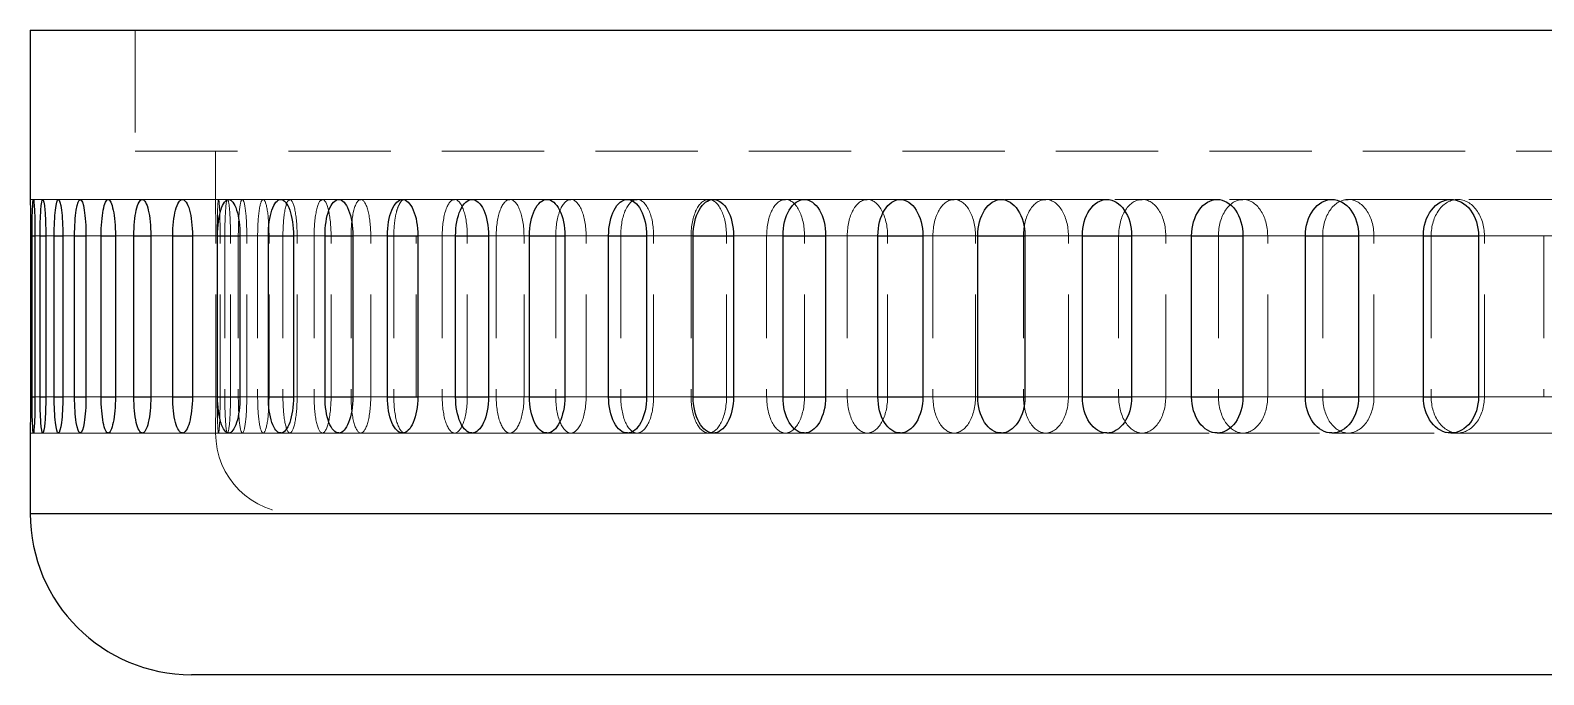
# Model space of a CAD drawing. Header units: millimetres. Extents: x 0 to 420, y 0 to 297.
# Drawn here: x 250.05 to 268.83, y 115.15 to 123.15 of the extents above; entities that cross this region are included whole.
import ezdxf

# ---------------------------------------------------------------- set-up
doc = ezdxf.new("R2010")
doc.units = ezdxf.units.MM
doc.linetypes.add('HIDDEN', pattern=[1.905, 1.27, -0.635])

msp = doc.modelspace()

# ---------------------------------------------------------------- linework, layer by layer
at = {"color": 7, "linetype": 'Continuous', "lineweight": 25}
for p, q in [((250.049, 123.149), (250.049, 121.043)), ((250.049, 123.149), (300.349, 123.149)), ((250.051, 120.599), (250.051, 118.599)), ((250.072, 118.599), (250.072, 120.599)), ((250.107, 120.599), (250.107, 118.599)), ((250.17, 118.599), (250.17, 120.599)), ((250.241, 120.599), (250.241, 118.599)), ((250.346, 118.599), (250.346, 120.599)), ((250.452, 120.599), (250.452, 118.599)), ((250.599, 118.599), (250.599, 120.599)), ((250.74, 120.599), (250.74, 118.599)), ((250.929, 118.599), (250.929, 120.599)), ((251.105, 120.599), (251.105, 118.599)), ((251.335, 118.599), (251.335, 120.599)), ((251.545, 120.599), (251.545, 118.599)), ((251.817, 118.599), (251.817, 120.599)), ((252.061, 120.599), (252.061, 118.599)), ((252.373, 118.599), (252.373, 120.599)), ((252.651, 120.599), (252.651, 118.599)), ((253.004, 118.599), (253.004, 120.599)), ((253.315, 120.599), (253.315, 118.599)), ((253.707, 118.599), (253.707, 120.599)), ((254.052, 120.599), (254.052, 118.599)), ((254.482, 118.599), (254.482, 120.599)), ((254.859, 120.599), (254.859, 118.599)), ((255.328, 118.599), (255.328, 120.599)), ((255.737, 120.599), (255.737, 118.599)), ((256.244, 118.599), (256.244, 120.599)), ((256.684, 120.599), (256.684, 118.599)), ((257.227, 118.599), (257.227, 120.599)), ((257.698, 120.599), (257.698, 118.599)), ((258.277, 118.599), (258.277, 120.599)), ((258.777, 120.599), (258.777, 118.599)), ((259.392, 118.599), (259.392, 120.599)), ((259.921, 120.599), (259.921, 118.599)), ((260.57, 118.599), (260.57, 120.599)), ((261.127, 120.599), (261.127, 118.599)), ((261.809, 118.599), (261.809, 120.599)), ((262.394, 120.599), (262.394, 118.599)), ((263.108, 118.599), (263.108, 120.599)), ((263.719, 120.599), (263.719, 118.599)), ((264.464, 118.599), (264.464, 120.599)), ((265.101, 120.599), (265.101, 118.599)), ((265.876, 118.599), (265.876, 120.599)), ((266.537, 120.599), (266.537, 118.599)), ((267.34, 118.599), (267.34, 120.599)), ((268.025, 120.599), (268.025, 118.599)), ((250.049, 118.15), (250.049, 117.149)), ((300.349, 115.149), (252.049, 115.149))]:
    msp.add_line(p, q, dxfattribs=at)
at = {"color": 7, "linetype": 'HIDDEN', "lineweight": 18}
for p, q in [((251.349, 123.149), (251.349, 121.649)), ((251.349, 121.649), (300.349, 121.649)), ((252.349, 121.649), (252.349, 121.048)), ((250.087, 121.049), (250.049, 121.049)), ((250.204, 121.049), (250.087, 121.049)), ((250.397, 121.049), (250.204, 121.049)), ((250.21, 121.039), (250.204, 121.043)), ((250.668, 121.049), (250.397, 121.049)), ((250.406, 121.039), (250.397, 121.043)), ((251.015, 121.049), (250.668, 121.049)), ((250.68, 121.039), (250.668, 121.043)), ((251.438, 121.049), (251.015, 121.049)), ((251.03, 121.039), (251.015, 121.043)), ((251.937, 121.049), (251.438, 121.049)), ((251.456, 121.039), (251.438, 121.043)), ((252.511, 121.049), (251.937, 121.049)), ((251.958, 121.039), (251.937, 121.043)), ((252.534, 121.039), (252.51, 121.043)), ((253.158, 121.049), (252.511, 121.049)), ((253.878, 121.049), (253.158, 121.049)), ((253.184, 121.039), (253.158, 121.043)), ((253.256, 121.036), (253.271, 121.048)), ((253.658, 121.036), (253.675, 121.048)), ((253.906, 121.039), (253.877, 121.043)), ((254.669, 121.049), (253.878, 121.049)), ((254.13, 121.039), (254.151, 121.043)), ((255.531, 121.049), (254.669, 121.049)), ((254.7, 121.039), (254.669, 121.043)), ((254.675, 121.039), (254.698, 121.043)), ((255.29, 121.039), (255.316, 121.043)), ((256.462, 121.049), (255.531, 121.049)), ((255.565, 121.039), (255.531, 121.043)), ((255.974, 121.039), (256.003, 121.043)), ((257.461, 121.049), (256.462, 121.049)), ((256.499, 121.039), (256.462, 121.043)), ((256.726, 121.039), (256.758, 121.043)), ((258.526, 121.049), (257.461, 121.049)), ((257.5, 121.039), (257.461, 121.043)), ((257.546, 121.039), (257.58, 121.043)), ((258.432, 121.039), (258.469, 121.043)), ((259.655, 121.049), (258.526, 121.049)), ((258.567, 121.039), (258.526, 121.043)), ((259.383, 121.039), (259.422, 121.043)), ((260.847, 121.049), (259.655, 121.049)), ((259.699, 121.039), (259.655, 121.043)), ((260.396, 121.039), (260.438, 121.043)), ((262.1, 121.049), (260.847, 121.049)), ((260.894, 121.039), (260.847, 121.043)), ((261.472, 121.039), (261.516, 121.043)), ((263.412, 121.049), (262.1, 121.049)), ((262.149, 121.039), (262.1, 121.043)), ((262.607, 121.039), (262.654, 121.043)), ((264.781, 121.049), (263.412, 121.049)), ((263.463, 121.039), (263.412, 121.043)), ((263.8, 121.039), (263.849, 121.043)), ((266.205, 121.049), (264.781, 121.049)), ((264.834, 121.039), (264.781, 121.043)), ((265.05, 121.039), (265.101, 121.043)), ((267.681, 121.049), (266.205, 121.049)), ((266.26, 121.039), (266.205, 121.043)), ((266.355, 121.039), (266.408, 121.043)), ((269.175, 121.049), (267.681, 121.049)), ((267.738, 121.039), (267.681, 121.043)), ((267.711, 121.039), (267.766, 121.043)), ((250.051, 120.599), (252.351, 120.599)), ((250.072, 120.599), (252.37, 120.599)), ((250.107, 120.599), (252.405, 120.599)), ((250.107, 120.599), (252.37, 120.599)), ((250.17, 120.599), (252.463, 120.599)), ((250.241, 120.599), (252.534, 120.599)), ((250.241, 120.599), (252.463, 120.599)), ((250.346, 120.599), (252.631, 120.599)), ((250.452, 120.599), (252.736, 120.599)), ((250.452, 120.599), (252.631, 120.599)), ((250.599, 120.599), (252.871, 120.599)), ((250.74, 120.599), (253.012, 120.599)), ((250.74, 120.599), (252.871, 120.599)), ((250.929, 120.599), (253.185, 120.599)), ((251.105, 120.599), (253.361, 120.599)), ((251.105, 120.599), (253.185, 120.599)), ((251.335, 120.599), (253.572, 120.599)), ((251.545, 120.599), (253.782, 120.599)), ((251.545, 120.599), (253.572, 120.599)), ((251.817, 120.599), (254.031, 120.599)), ((252.061, 120.599), (254.275, 120.599)), ((252.061, 120.599), (254.031, 120.599)), ((252.351, 118.599), (252.351, 120.599)), ((252.37, 120.599), (252.37, 118.599)), ((252.373, 120.599), (254.561, 120.599)), ((252.405, 118.599), (252.405, 120.599)), ((252.463, 120.599), (252.463, 118.599)), ((252.534, 118.599), (252.534, 120.599)), ((252.631, 120.599), (252.631, 118.599)), ((252.651, 120.599), (254.839, 120.599)), ((252.651, 120.599), (254.561, 120.599)), ((252.736, 118.599), (252.736, 120.599)), ((252.871, 120.599), (252.871, 118.599)), ((253.004, 120.599), (255.162, 120.599)), ((253.012, 118.599), (253.012, 120.599)), ((253.185, 120.599), (253.185, 118.599)), ((253.315, 120.599), (255.473, 120.599)), ((253.315, 120.599), (255.162, 120.599)), ((253.361, 118.599), (253.361, 120.599)), ((253.572, 120.599), (253.572, 118.599)), ((253.707, 120.599), (255.832, 120.599)), ((253.782, 118.599), (253.782, 120.599)), ((254.031, 120.599), (254.031, 118.599)), ((254.052, 120.599), (256.177, 120.599)), ((254.052, 120.599), (255.832, 120.599)), ((254.275, 118.599), (254.275, 120.599)), ((254.482, 120.599), (256.571, 120.599)), ((254.561, 120.599), (254.561, 118.599)), ((254.839, 118.599), (254.839, 120.599)), ((254.859, 120.599), (256.948, 120.599)), ((254.859, 120.599), (256.571, 120.599)), ((255.162, 120.599), (255.162, 118.599)), ((255.328, 120.599), (257.378, 120.599)), ((255.473, 118.599), (255.473, 120.599)), ((255.737, 120.599), (257.786, 120.599)), ((255.737, 120.599), (257.378, 120.599)), ((255.832, 120.599), (255.832, 118.599)), ((256.177, 118.599), (256.177, 120.599)), ((256.244, 120.599), (258.251, 120.599)), ((256.571, 120.599), (256.571, 118.599)), ((256.684, 120.599), (258.691, 120.599)), ((256.684, 120.599), (258.251, 120.599)), ((256.948, 118.599), (256.948, 120.599)), ((257.227, 120.599), (259.189, 120.599)), ((257.378, 120.599), (257.378, 118.599)), ((257.698, 120.599), (259.659, 120.599)), ((257.698, 120.599), (259.189, 120.599)), ((257.786, 118.599), (257.786, 120.599)), ((258.251, 120.599), (258.251, 118.599)), ((258.277, 120.599), (260.19, 120.599)), ((258.691, 118.599), (258.691, 120.599)), ((258.777, 120.599), (260.69, 120.599)), ((258.777, 120.599), (260.19, 120.599)), ((259.189, 120.599), (259.189, 118.599)), ((259.392, 120.599), (261.253, 120.599)), ((259.659, 118.599), (259.659, 120.599)), ((259.921, 120.599), (261.782, 120.599)), ((259.921, 120.599), (261.253, 120.599)), ((260.19, 120.599), (260.19, 118.599)), ((260.57, 120.599), (262.376, 120.599)), ((260.69, 118.599), (260.69, 120.599)), ((261.127, 120.599), (262.934, 120.599)), ((261.127, 120.599), (262.376, 120.599)), ((261.253, 120.599), (261.253, 118.599)), ((261.782, 118.599), (261.782, 120.599)), ((261.809, 120.599), (263.558, 120.599)), ((262.376, 120.599), (262.376, 118.599)), ((262.394, 120.599), (264.143, 120.599)), ((262.394, 120.599), (263.558, 120.599)), ((262.934, 118.599), (262.934, 120.599)), ((263.108, 120.599), (264.797, 120.599)), ((263.558, 120.599), (263.558, 118.599)), ((263.719, 120.599), (265.408, 120.599)), ((263.719, 120.599), (264.797, 120.599)), ((264.143, 118.599), (264.143, 120.599)), ((264.464, 120.599), (266.091, 120.599)), ((264.797, 120.599), (264.797, 118.599)), ((265.101, 120.599), (266.727, 120.599)), ((265.101, 120.599), (266.091, 120.599)), ((265.408, 118.599), (265.408, 120.599)), ((265.876, 120.599), (267.437, 120.599)), ((266.091, 120.599), (266.091, 118.599)), ((266.537, 120.599), (268.098, 120.599)), ((266.537, 120.599), (267.437, 120.599)), ((266.727, 118.599), (266.727, 120.599)), ((267.34, 120.599), (268.834, 120.599)), ((267.437, 120.599), (267.437, 118.599)), ((268.025, 120.599), (269.519, 120.599)), ((268.025, 120.599), (268.834, 120.599)), ((268.098, 118.599), (268.098, 120.599)), ((268.834, 120.599), (268.834, 118.599)), ((250.051, 118.599), (252.351, 118.599)), ((250.072, 118.599), (252.37, 118.599)), ((250.107, 118.599), (252.405, 118.599)), ((250.107, 118.599), (252.37, 118.599)), ((250.17, 118.599), (252.463, 118.599)), ((250.241, 118.599), (252.534, 118.599)), ((250.241, 118.599), (252.463, 118.599)), ((250.346, 118.599), (252.631, 118.599)), ((250.452, 118.599), (252.736, 118.599)), ((250.452, 118.599), (252.631, 118.599)), ((250.599, 118.599), (252.871, 118.599)), ((250.74, 118.599), (253.012, 118.599)), ((250.74, 118.599), (252.871, 118.599)), ((250.929, 118.599), (253.185, 118.599)), ((251.105, 118.599), (253.361, 118.599)), ((251.105, 118.599), (253.185, 118.599)), ((251.335, 118.599), (253.572, 118.599)), ((251.545, 118.599), (253.782, 118.599)), ((251.545, 118.599), (253.572, 118.599)), ((251.817, 118.599), (254.031, 118.599)), ((252.061, 118.599), (254.275, 118.599)), ((252.061, 118.599), (254.031, 118.599)), ((252.373, 118.599), (254.561, 118.599)), ((252.651, 118.599), (254.839, 118.599)), ((252.651, 118.599), (254.561, 118.599)), ((253.004, 118.599), (255.162, 118.599)), ((253.315, 118.599), (255.473, 118.599)), ((253.315, 118.599), (255.162, 118.599)), ((253.707, 118.599), (255.832, 118.599)), ((254.052, 118.599), (256.177, 118.599)), ((254.052, 118.599), (255.832, 118.599)), ((254.482, 118.599), (256.571, 118.599)), ((254.859, 118.599), (256.948, 118.599)), ((254.859, 118.599), (256.571, 118.599)), ((255.328, 118.599), (257.378, 118.599)), ((255.737, 118.599), (257.786, 118.599)), ((255.737, 118.599), (257.378, 118.599)), ((256.244, 118.599), (258.251, 118.599)), ((256.684, 118.599), (258.691, 118.599)), ((256.684, 118.599), (258.251, 118.599)), ((257.227, 118.599), (259.189, 118.599)), ((257.698, 118.599), (259.659, 118.599)), ((257.698, 118.599), (259.189, 118.599)), ((258.277, 118.599), (260.19, 118.599)), ((258.777, 118.599), (260.69, 118.599)), ((258.777, 118.599), (260.19, 118.599)), ((259.392, 118.599), (261.253, 118.599)), ((259.921, 118.599), (261.782, 118.599)), ((259.921, 118.599), (261.253, 118.599)), ((260.57, 118.599), (262.376, 118.599)), ((261.127, 118.599), (262.934, 118.599)), ((261.127, 118.599), (262.376, 118.599)), ((261.809, 118.599), (263.558, 118.599)), ((262.394, 118.599), (264.143, 118.599)), ((262.394, 118.599), (263.558, 118.599)), ((263.108, 118.599), (264.797, 118.599)), ((263.719, 118.599), (265.408, 118.599)), ((263.719, 118.599), (264.797, 118.599)), ((264.464, 118.599), (266.091, 118.599)), ((265.101, 118.599), (266.727, 118.599)), ((265.101, 118.599), (266.091, 118.599)), ((265.876, 118.599), (267.437, 118.599)), ((266.537, 118.599), (268.098, 118.599)), ((266.537, 118.599), (267.437, 118.599)), ((267.34, 118.599), (268.834, 118.599)), ((268.025, 118.599), (269.519, 118.599)), ((268.025, 118.599), (268.834, 118.599)), ((250.049, 118.149), (250.087, 118.149)), ((250.087, 118.149), (250.204, 118.149)), ((250.198, 118.159), (250.204, 118.155)), ((250.204, 118.149), (250.397, 118.149)), ((250.389, 118.159), (250.397, 118.155)), ((250.397, 118.149), (250.668, 118.149)), ((250.656, 118.159), (250.668, 118.155)), ((250.668, 118.149), (251.015, 118.149)), ((251.001, 118.159), (251.015, 118.155)), ((251.015, 118.149), (251.438, 118.149)), ((251.421, 118.159), (251.439, 118.155)), ((251.438, 118.149), (251.937, 118.149)), ((251.917, 118.159), (251.937, 118.155)), ((251.937, 118.149), (252.511, 118.149)), ((252.487, 118.159), (252.511, 118.155)), ((252.511, 118.149), (253.158, 118.149)), ((253.132, 118.159), (253.158, 118.155)), ((253.158, 118.149), (253.878, 118.149)), ((253.849, 118.159), (253.878, 118.155)), ((253.878, 118.149), (254.669, 118.149)), ((254.638, 118.159), (254.669, 118.155)), ((254.669, 118.149), (255.531, 118.149)), ((255.497, 118.159), (255.531, 118.155)), ((255.531, 118.149), (256.462, 118.149)), ((256.425, 118.159), (256.462, 118.155)), ((256.462, 118.149), (257.461, 118.149)), ((257.422, 118.159), (257.461, 118.155)), ((257.461, 118.149), (258.526, 118.149)), ((258.484, 118.159), (258.526, 118.155)), ((258.526, 118.149), (259.655, 118.149)), ((259.611, 118.159), (259.655, 118.155)), ((259.655, 118.149), (260.847, 118.149)), ((260.801, 118.159), (260.847, 118.155)), ((260.847, 118.149), (262.1, 118.149)), ((262.052, 118.159), (262.1, 118.155)), ((262.1, 118.149), (263.412, 118.149)), ((263.361, 118.159), (263.412, 118.155)), ((263.412, 118.149), (264.781, 118.149)), ((264.728, 118.159), (264.781, 118.155)), ((264.781, 118.149), (266.205, 118.149)), ((266.15, 118.159), (266.205, 118.155)), ((266.205, 118.149), (267.681, 118.149)), ((267.624, 118.159), (267.682, 118.155)), ((267.681, 118.149), (269.175, 118.149)), ((253.349, 117.149), (250.049, 117.149)), ((253.349, 117.149), (300.349, 117.149))]:
    msp.add_line(p, q, dxfattribs=at)
at = {"color": 8, "linetype": 'Continuous', "lineweight": 25}
for p, q in [((250.072, 120.599), (250.107, 120.599)), ((250.17, 120.599), (250.241, 120.599)), ((250.346, 120.599), (250.452, 120.599)), ((250.599, 120.599), (250.74, 120.599)), ((250.929, 120.599), (251.105, 120.599)), ((251.335, 120.599), (251.545, 120.599)), ((251.817, 120.599), (252.061, 120.599)), ((252.373, 120.599), (252.651, 120.599)), ((253.004, 120.599), (253.315, 120.599)), ((253.707, 120.599), (254.052, 120.599)), ((254.482, 120.599), (254.859, 120.599)), ((255.328, 120.599), (255.737, 120.599)), ((256.244, 120.599), (256.684, 120.599)), ((257.227, 120.599), (257.698, 120.599)), ((258.277, 120.599), (258.777, 120.599)), ((259.392, 120.599), (259.921, 120.599)), ((260.57, 120.599), (261.127, 120.599)), ((261.809, 120.599), (262.394, 120.599)), ((263.108, 120.599), (263.719, 120.599)), ((264.464, 120.599), (265.101, 120.599)), ((265.876, 120.599), (266.537, 120.599)), ((267.34, 120.599), (268.025, 120.599)), ((250.072, 118.599), (250.107, 118.599)), ((250.17, 118.599), (250.241, 118.599)), ((250.346, 118.599), (250.452, 118.599)), ((250.599, 118.599), (250.74, 118.599)), ((250.929, 118.599), (251.105, 118.599)), ((251.335, 118.599), (251.545, 118.599)), ((251.817, 118.599), (252.061, 118.599)), ((252.373, 118.599), (252.651, 118.599)), ((253.004, 118.599), (253.315, 118.599)), ((253.707, 118.599), (254.052, 118.599)), ((254.482, 118.599), (254.859, 118.599)), ((255.328, 118.599), (255.737, 118.599)), ((256.244, 118.599), (256.684, 118.599)), ((257.227, 118.599), (257.698, 118.599)), ((258.277, 118.599), (258.777, 118.599)), ((259.392, 118.599), (259.921, 118.599)), ((260.57, 118.599), (261.127, 118.599)), ((261.809, 118.599), (262.394, 118.599)), ((263.108, 118.599), (263.719, 118.599)), ((264.464, 118.599), (265.101, 118.599)), ((265.876, 118.599), (266.537, 118.599)), ((267.34, 118.599), (268.025, 118.599)), ((250.049, 117.149), (300.349, 117.149))]:
    msp.add_line(p, q, dxfattribs=at)
at = {"color": 7, "linetype": 'HIDDEN', "lineweight": 18}
msp.add_arc((253.349, 118.149), 1, 180, 270, dxfattribs=at)
at = {"color": 7, "linetype": 'Continuous', "lineweight": 25}
msp.add_arc((252.049, 117.149), 2, 180, 270, dxfattribs=at)
for points, knots in [([(250.049, 121.043), (250.049, 121.045), (250.049, 121.051), (250.049, 121.009), (250.05, 120.922), (250.05, 120.795), (250.051, 120.681), (250.051, 120.615), (250.051, 120.599)], [0, 0, 0, 0, 0.074111, 0.288755, 0.503401, 0.718055, 0.932709, 1, 1, 1, 1]), ([(250.072, 120.599), (250.072, 120.718), (250.073, 120.834), (250.079, 121), (250.083, 121.049), (250.092, 121.049), (250.097, 121.001), (250.105, 120.833), (250.107, 120.717), (250.107, 120.599)], [0, 0, 0, 0, 0.25, 0.25, 0.5, 0.5, 0.75, 0.75, 1, 1, 1, 1]), ([(250.17, 120.599), (250.17, 120.718), (250.174, 120.834), (250.186, 121), (250.194, 121.049), (250.213, 121.049), (250.223, 121.001), (250.237, 120.833), (250.241, 120.717), (250.241, 120.599)], [0, 0, 0, 0, 0.25, 0.25, 0.5, 0.5, 0.75, 0.75, 1, 1, 1, 1]), ([(250.346, 120.599), (250.346, 120.718), (250.352, 120.834), (250.37, 121), (250.383, 121.049), (250.411, 121.049), (250.425, 121.001), (250.446, 120.833), (250.452, 120.717), (250.452, 120.599)], [0, 0, 0, 0, 0.25, 0.25, 0.5, 0.5, 0.75, 0.75, 1, 1, 1, 1]), ([(250.599, 120.599), (250.599, 120.718), (250.607, 120.834), (250.632, 121), (250.649, 121.049), (250.686, 121.049), (250.705, 121.001), (250.732, 120.833), (250.74, 120.717), (250.74, 120.599)], [0, 0, 0, 0, 0.25, 0.25, 0.5, 0.5, 0.75, 0.75, 1, 1, 1, 1]), ([(250.929, 120.599), (250.929, 120.718), (250.938, 120.834), (250.97, 121), (250.992, 121.049), (251.038, 121.049), (251.061, 121.001), (251.095, 120.833), (251.105, 120.717), (251.105, 120.599)], [0, 0, 0, 0, 0.25, 0.25, 0.5, 0.5, 0.75, 0.75, 1, 1, 1, 1]), ([(251.335, 120.599), (251.335, 120.718), (251.346, 120.834), (251.384, 121), (251.411, 121.049), (251.466, 121.049), (251.494, 121.001), (251.534, 120.833), (251.545, 120.717), (251.545, 120.599)], [0, 0, 0, 0, 0.25, 0.25, 0.5, 0.5, 0.75, 0.75, 1, 1, 1, 1]), ([(251.817, 120.599), (251.817, 120.718), (251.83, 120.834), (251.874, 121), (251.905, 121.049), (251.969, 121.049), (252.001, 121.001), (252.048, 120.834), (252.061, 120.718), (252.061, 120.599)], [0, 0, 0, 0, 0.25, 0.25, 0.5, 0.5, 0.75, 0.75, 1, 1, 1, 1]), ([(252.373, 120.599), (252.373, 120.718), (252.388, 120.834), (252.438, 121), (252.474, 121.049), (252.547, 121.049), (252.583, 121.001), (252.636, 120.834), (252.651, 120.718), (252.651, 120.599)], [0, 0, 0, 0, 0.25, 0.25, 0.5, 0.5, 0.75, 0.75, 1, 1, 1, 1]), ([(253.004, 120.599), (253.004, 120.718), (253.02, 120.834), (253.077, 121), (253.117, 121.049), (253.198, 121.049), (253.239, 121.001), (253.298, 120.834), (253.315, 120.718), (253.315, 120.599)], [0, 0, 0, 0, 0.25, 0.25, 0.5, 0.5, 0.75, 0.75, 1, 1, 1, 1]), ([(253.707, 120.599), (253.707, 120.718), (253.725, 120.834), (253.788, 121), (253.832, 121.049), (253.922, 121.049), (253.967, 121.001), (254.033, 120.834), (254.052, 120.718), (254.052, 120.599)], [0, 0, 0, 0, 0.25, 0.25, 0.5, 0.5, 0.75, 0.75, 1, 1, 1, 1]), ([(254.482, 120.599), (254.482, 120.718), (254.502, 120.834), (254.571, 121), (254.62, 121.049), (254.718, 121.049), (254.767, 121.001), (254.839, 120.834), (254.859, 120.718), (254.859, 120.599)], [0, 0, 0, 0, 0.25, 0.25, 0.5, 0.5, 0.75, 0.75, 1, 1, 1, 1]), ([(255.328, 120.599), (255.328, 120.718), (255.35, 120.834), (255.425, 121), (255.478, 121.049), (255.584, 121.049), (255.638, 121.001), (255.715, 120.834), (255.737, 120.718), (255.737, 120.599)], [0, 0, 0, 0, 0.25, 0.25, 0.5, 0.5, 0.75, 0.75, 1, 1, 1, 1]), ([(256.244, 120.599), (256.244, 120.718), (256.267, 120.834), (256.348, 121), (256.405, 121.049), (256.519, 121.049), (256.577, 121.001), (256.66, 120.834), (256.684, 120.718), (256.684, 120.599)], [0, 0, 0, 0, 0.25, 0.25, 0.5, 0.5, 0.75, 0.75, 1, 1, 1, 1]), ([(257.227, 120.599), (257.227, 120.718), (257.252, 120.834), (257.338, 121), (257.399, 121.049), (257.522, 121.049), (257.583, 121.001), (257.672, 120.834), (257.698, 120.718), (257.698, 120.599)], [0, 0, 0, 0, 0.25, 0.25, 0.5, 0.5, 0.75, 0.75, 1, 1, 1, 1]), ([(258.277, 120.599), (258.277, 120.718), (258.304, 120.834), (258.395, 121), (258.46, 121.049), (258.591, 121.049), (258.656, 121.001), (258.75, 120.834), (258.777, 120.718), (258.777, 120.599)], [0, 0, 0, 0, 0.25, 0.25, 0.5, 0.5, 0.75, 0.75, 1, 1, 1, 1]), ([(259.392, 120.599), (259.392, 120.718), (259.42, 120.834), (259.517, 121), (259.586, 121.049), (259.724, 121.049), (259.793, 121.001), (259.893, 120.834), (259.921, 120.718), (259.921, 120.599)], [0, 0, 0, 0, 0.25, 0.25, 0.5, 0.5, 0.75, 0.75, 1, 1, 1, 1]), ([(260.57, 120.599), (260.57, 120.718), (260.6, 120.834), (260.702, 121), (260.774, 121.049), (260.92, 121.049), (260.992, 121.001), (261.097, 120.834), (261.127, 120.718), (261.127, 120.599)], [0, 0, 0, 0, 0.25, 0.25, 0.5, 0.5, 0.75, 0.75, 1, 1, 1, 1]), ([(261.809, 120.599), (261.809, 120.718), (261.841, 120.834), (261.948, 121), (262.024, 121.049), (262.176, 121.049), (262.252, 121.001), (262.362, 120.834), (262.394, 120.718), (262.394, 120.599)], [0, 0, 0, 0, 0.25, 0.25, 0.5, 0.5, 0.75, 0.75, 1, 1, 1, 1]), ([(263.108, 120.599), (263.108, 120.718), (263.141, 120.834), (263.253, 121), (263.332, 121.049), (263.492, 121.049), (263.571, 121.001), (263.686, 120.834), (263.719, 120.718), (263.719, 120.599)], [0, 0, 0, 0, 0.25, 0.25, 0.5, 0.5, 0.75, 0.75, 1, 1, 1, 1]), ([(264.464, 120.599), (264.464, 120.718), (264.499, 120.834), (264.615, 121), (264.698, 121.049), (264.864, 121.049), (264.947, 121.001), (265.066, 120.834), (265.101, 120.718), (265.101, 120.599)], [0, 0, 0, 0, 0.25, 0.25, 0.5, 0.5, 0.75, 0.75, 1, 1, 1, 1]), ([(265.876, 120.599), (265.876, 120.718), (265.911, 120.834), (266.033, 121), (266.119, 121.049), (266.291, 121.049), (266.377, 121.001), (266.501, 120.834), (266.537, 120.718), (266.537, 120.599)], [0, 0, 0, 0, 0.25, 0.25, 0.5, 0.5, 0.75, 0.75, 1, 1, 1, 1]), ([(267.34, 120.599), (267.34, 120.718), (267.377, 120.834), (267.503, 121), (267.592, 121.049), (267.77, 121.049), (267.86, 121.001), (267.988, 120.834), (268.025, 120.718), (268.025, 120.599)], [0, 0, 0, 0, 0.25, 0.25, 0.5, 0.5, 0.75, 0.75, 1, 1, 1, 1]), ([(250.051, 118.599), (250.051, 118.564), (250.051, 118.479), (250.05, 118.352), (250.049, 118.239), (250.049, 118.163), (250.049, 118.154), (250.049, 118.15)], [0, 0, 0, 0, 0.148061, 0.362773, 0.577492, 0.792217, 1, 1, 1, 1]), ([(250.107, 118.599), (250.107, 118.48), (250.105, 118.364), (250.097, 118.198), (250.092, 118.149), (250.083, 118.149), (250.079, 118.197), (250.073, 118.365), (250.072, 118.48), (250.072, 118.599)], [0, 0, 0, 0, 0.25, 0.25, 0.5, 0.5, 0.75, 0.75, 1, 1, 1, 1]), ([(250.241, 118.599), (250.241, 118.48), (250.237, 118.364), (250.223, 118.198), (250.213, 118.149), (250.194, 118.149), (250.186, 118.197), (250.174, 118.365), (250.17, 118.48), (250.17, 118.599)], [0, 0, 0, 0, 0.25, 0.25, 0.5, 0.5, 0.75, 0.75, 1, 1, 1, 1]), ([(250.452, 118.599), (250.452, 118.48), (250.446, 118.364), (250.425, 118.198), (250.411, 118.149), (250.384, 118.149), (250.37, 118.197), (250.352, 118.365), (250.346, 118.48), (250.346, 118.599)], [0, 0, 0, 0, 0.25, 0.25, 0.5, 0.5, 0.75, 0.75, 1, 1, 1, 1]), ([(250.74, 118.599), (250.74, 118.48), (250.732, 118.364), (250.705, 118.198), (250.686, 118.149), (250.65, 118.149), (250.632, 118.197), (250.607, 118.365), (250.599, 118.48), (250.599, 118.599)], [0, 0, 0, 0, 0.25, 0.25, 0.5, 0.5, 0.75, 0.75, 1, 1, 1, 1]), ([(251.105, 118.599), (251.105, 118.48), (251.095, 118.364), (251.061, 118.198), (251.038, 118.149), (250.992, 118.149), (250.97, 118.197), (250.938, 118.365), (250.929, 118.48), (250.929, 118.599)], [0, 0, 0, 0, 0.25, 0.25, 0.5, 0.5, 0.75, 0.75, 1, 1, 1, 1]), ([(251.545, 118.599), (251.545, 118.48), (251.534, 118.364), (251.494, 118.198), (251.466, 118.149), (251.411, 118.149), (251.384, 118.197), (251.346, 118.365), (251.335, 118.48), (251.335, 118.599)], [0, 0, 0, 0, 0.25, 0.25, 0.5, 0.5, 0.75, 0.75, 1, 1, 1, 1]), ([(252.061, 118.599), (252.061, 118.48), (252.047, 118.364), (252.001, 118.198), (251.969, 118.149), (251.905, 118.149), (251.874, 118.197), (251.829, 118.365), (251.817, 118.48), (251.817, 118.599)], [0, 0, 0, 0, 0.25, 0.25, 0.5, 0.5, 0.75, 0.75, 1, 1, 1, 1]), ([(252.651, 118.599), (252.651, 118.48), (252.636, 118.364), (252.584, 118.198), (252.547, 118.149), (252.474, 118.149), (252.439, 118.197), (252.388, 118.365), (252.373, 118.48), (252.373, 118.599)], [0, 0, 0, 0, 0.25, 0.25, 0.5, 0.5, 0.75, 0.75, 1, 1, 1, 1]), ([(253.315, 118.599), (253.315, 118.48), (253.298, 118.364), (253.239, 118.198), (253.198, 118.149), (253.117, 118.149), (253.077, 118.197), (253.02, 118.365), (253.004, 118.48), (253.004, 118.599)], [0, 0, 0, 0, 0.25, 0.25, 0.5, 0.5, 0.75, 0.75, 1, 1, 1, 1]), ([(254.052, 118.599), (254.052, 118.48), (254.032, 118.364), (253.968, 118.198), (253.923, 118.149), (253.833, 118.149), (253.788, 118.197), (253.725, 118.365), (253.707, 118.48), (253.707, 118.599)], [0, 0, 0, 0, 0.25, 0.25, 0.5, 0.5, 0.75, 0.75, 1, 1, 1, 1]), ([(254.859, 118.599), (254.859, 118.48), (254.838, 118.364), (254.768, 118.198), (254.718, 118.149), (254.62, 118.149), (254.572, 118.197), (254.502, 118.365), (254.482, 118.48), (254.482, 118.599)], [0, 0, 0, 0, 0.25, 0.25, 0.5, 0.5, 0.75, 0.75, 1, 1, 1, 1]), ([(255.737, 118.599), (255.737, 118.48), (255.714, 118.364), (255.638, 118.198), (255.584, 118.149), (255.478, 118.149), (255.425, 118.197), (255.35, 118.365), (255.328, 118.48), (255.328, 118.599)], [0, 0, 0, 0, 0.25, 0.25, 0.5, 0.5, 0.75, 0.75, 1, 1, 1, 1]), ([(256.684, 118.599), (256.684, 118.48), (256.659, 118.364), (256.577, 118.198), (256.52, 118.149), (256.405, 118.149), (256.348, 118.197), (256.267, 118.365), (256.244, 118.48), (256.244, 118.599)], [0, 0, 0, 0, 0.25, 0.25, 0.5, 0.5, 0.75, 0.75, 1, 1, 1, 1]), ([(257.698, 118.599), (257.698, 118.48), (257.672, 118.364), (257.584, 118.198), (257.522, 118.149), (257.4, 118.149), (257.339, 118.197), (257.252, 118.365), (257.227, 118.48), (257.227, 118.599)], [0, 0, 0, 0, 0.25, 0.25, 0.5, 0.5, 0.75, 0.75, 1, 1, 1, 1]), ([(258.777, 118.599), (258.777, 118.48), (258.75, 118.364), (258.657, 118.198), (258.591, 118.149), (258.461, 118.149), (258.396, 118.197), (258.304, 118.365), (258.277, 118.48), (258.277, 118.599)], [0, 0, 0, 0, 0.25, 0.25, 0.5, 0.5, 0.75, 0.75, 1, 1, 1, 1]), ([(259.921, 118.599), (259.921, 118.48), (259.892, 118.364), (259.794, 118.198), (259.724, 118.149), (259.586, 118.149), (259.518, 118.197), (259.42, 118.365), (259.392, 118.48), (259.392, 118.599)], [0, 0, 0, 0, 0.25, 0.25, 0.5, 0.5, 0.75, 0.75, 1, 1, 1, 1]), ([(261.127, 118.599), (261.127, 118.48), (261.097, 118.364), (260.993, 118.198), (260.92, 118.149), (260.775, 118.149), (260.703, 118.197), (260.599, 118.365), (260.57, 118.48), (260.57, 118.599)], [0, 0, 0, 0, 0.25, 0.25, 0.5, 0.5, 0.75, 0.75, 1, 1, 1, 1]), ([(262.394, 118.599), (262.394, 118.48), (262.362, 118.364), (262.253, 118.198), (262.177, 118.149), (262.024, 118.149), (261.949, 118.197), (261.84, 118.365), (261.809, 118.48), (261.809, 118.599)], [0, 0, 0, 0, 0.25, 0.25, 0.5, 0.5, 0.75, 0.75, 1, 1, 1, 1]), ([(263.719, 118.599), (263.719, 118.48), (263.686, 118.364), (263.572, 118.198), (263.492, 118.149), (263.333, 118.149), (263.254, 118.197), (263.14, 118.365), (263.108, 118.48), (263.108, 118.599)], [0, 0, 0, 0, 0.25, 0.25, 0.5, 0.5, 0.75, 0.75, 1, 1, 1, 1]), ([(265.101, 118.599), (265.101, 118.48), (265.066, 118.364), (264.948, 118.198), (264.864, 118.149), (264.698, 118.149), (264.616, 118.197), (264.498, 118.365), (264.464, 118.48), (264.464, 118.599)], [0, 0, 0, 0, 0.25, 0.25, 0.5, 0.5, 0.75, 0.75, 1, 1, 1, 1]), ([(266.537, 118.599), (266.537, 118.48), (266.501, 118.364), (266.378, 118.198), (266.291, 118.149), (266.119, 118.149), (266.033, 118.197), (265.911, 118.365), (265.876, 118.48), (265.876, 118.599)], [0, 0, 0, 0, 0.25, 0.25, 0.5, 0.5, 0.75, 0.75, 1, 1, 1, 1]), ([(268.025, 118.599), (268.025, 118.48), (267.987, 118.364), (267.861, 118.198), (267.771, 118.149), (267.592, 118.149), (267.504, 118.197), (267.377, 118.365), (267.34, 118.48), (267.34, 118.599)], [0, 0, 0, 0, 0.25, 0.25, 0.5, 0.5, 0.75, 0.75, 1, 1, 1, 1])]:
    msp.add_open_spline(points, degree=3, knots=knots, dxfattribs=at)
at = {"color": 7, "linetype": 'HIDDEN', "lineweight": 18}
for points, knots in [([(252.351, 120.599), (252.351, 120.634), (252.351, 120.719), (252.35, 120.847), (252.349, 120.96), (252.349, 121.035), (252.349, 121.044), (252.349, 121.048)], [0, 0, 0, 0, 0.148057, 0.362769, 0.577488, 0.792213, 1, 1, 1, 1]), ([(252.405, 120.599), (252.405, 120.716), (252.403, 120.834), (252.395, 121), (252.39, 121.049), (252.381, 121.049), (252.377, 121), (252.371, 120.834), (252.37, 120.718), (252.37, 120.599)], [0, 0, 0, 0, 0.25, 0.25, 0.5, 0.5, 0.75, 0.75, 1, 1, 1, 1]), ([(252.534, 120.599), (252.534, 120.716), (252.53, 120.834), (252.516, 121), (252.506, 121.049), (252.487, 121.049), (252.479, 121), (252.467, 120.834), (252.463, 120.718), (252.463, 120.599)], [0, 0, 0, 0, 0.25, 0.25, 0.5, 0.5, 0.75, 0.75, 1, 1, 1, 1]), ([(252.736, 120.599), (252.736, 120.716), (252.73, 120.834), (252.71, 121), (252.695, 121.049), (252.667, 121.049), (252.654, 121), (252.636, 120.834), (252.631, 120.718), (252.631, 120.599)], [0, 0, 0, 0, 0.25, 0.25, 0.5, 0.5, 0.75, 0.75, 1, 1, 1, 1]), ([(253.012, 120.599), (253.012, 120.716), (253.004, 120.834), (252.977, 121), (252.958, 121.049), (252.921, 121.049), (252.903, 121), (252.878, 120.834), (252.871, 120.718), (252.871, 120.599)], [0, 0, 0, 0, 0.25, 0.25, 0.5, 0.5, 0.75, 0.75, 1, 1, 1, 1]), ([(253.361, 120.599), (253.361, 120.716), (253.351, 120.834), (253.317, 121), (253.294, 121.049), (253.248, 121.049), (253.226, 121), (253.194, 120.834), (253.185, 120.718), (253.185, 120.599)], [0, 0, 0, 0, 0.25, 0.25, 0.5, 0.5, 0.75, 0.75, 1, 1, 1, 1]), ([(253.782, 120.599), (253.782, 120.716), (253.77, 120.834), (253.73, 121), (253.703, 121.049), (253.647, 121.049), (253.621, 121), (253.583, 120.834), (253.572, 120.718), (253.572, 120.599)], [0, 0, 0, 0, 0.25, 0.25, 0.5, 0.5, 0.75, 0.75, 1, 1, 1, 1]), ([(254.275, 120.599), (254.275, 120.718), (254.261, 120.834), (254.215, 121), (254.183, 121.049), (254.119, 121.049), (254.088, 121.001), (254.043, 120.834), (254.031, 120.718), (254.031, 120.599)], [0, 0, 0, 0, 0.25, 0.25, 0.5, 0.5, 0.75, 0.75, 1, 1, 1, 1]), ([(254.698, 121.043), (254.692, 121.045), (254.672, 121.051), (254.636, 121.009), (254.598, 120.922), (254.572, 120.795), (254.562, 120.681), (254.561, 120.615), (254.561, 120.599)], [0, 0, 0, 0, 0.073711, 0.288447, 0.503183, 0.717931, 0.932677, 1, 1, 1, 1]), ([(255.473, 120.599), (255.473, 120.718), (255.456, 120.834), (255.397, 121), (255.356, 121.049), (255.275, 121.049), (255.235, 121.001), (255.178, 120.834), (255.162, 120.718), (255.162, 120.599)], [0, 0, 0, 0, 0.25, 0.25, 0.5, 0.5, 0.75, 0.75, 1, 1, 1, 1]), ([(256.177, 120.599), (256.177, 120.718), (256.157, 120.834), (256.093, 121), (256.047, 121.049), (255.958, 121.049), (255.913, 121.001), (255.85, 120.834), (255.832, 120.718), (255.832, 120.599)], [0, 0, 0, 0, 0.25, 0.25, 0.5, 0.5, 0.75, 0.75, 1, 1, 1, 1]), ([(256.948, 120.599), (256.948, 120.718), (256.927, 120.834), (256.857, 121), (256.807, 121.049), (256.709, 121.049), (256.66, 121.001), (256.591, 120.834), (256.571, 120.718), (256.571, 120.599)], [0, 0, 0, 0, 0.25, 0.25, 0.5, 0.5, 0.75, 0.75, 1, 1, 1, 1]), ([(257.786, 120.599), (257.786, 120.718), (257.764, 120.834), (257.688, 121), (257.634, 121.049), (257.527, 121.049), (257.475, 121.001), (257.399, 120.834), (257.378, 120.718), (257.378, 120.599)], [0, 0, 0, 0, 0.25, 0.25, 0.5, 0.5, 0.75, 0.75, 1, 1, 1, 1]), ([(258.691, 120.599), (258.691, 120.718), (258.666, 120.834), (258.584, 121), (258.526, 121.049), (258.412, 121.049), (258.355, 121.001), (258.274, 120.834), (258.251, 120.718), (258.251, 120.599)], [0, 0, 0, 0, 0.25, 0.25, 0.5, 0.5, 0.75, 0.75, 1, 1, 1, 1]), ([(259.659, 120.599), (259.659, 120.718), (259.633, 120.834), (259.545, 121), (259.483, 121.049), (259.361, 121.049), (259.3, 121.001), (259.213, 120.834), (259.189, 120.718), (259.189, 120.599)], [0, 0, 0, 0, 0.25, 0.25, 0.5, 0.5, 0.75, 0.75, 1, 1, 1, 1]), ([(260.69, 120.599), (260.69, 120.718), (260.662, 120.834), (260.569, 121), (260.503, 121.049), (260.373, 121.049), (260.309, 121.001), (260.216, 120.834), (260.19, 120.718), (260.19, 120.599)], [0, 0, 0, 0, 0.25, 0.25, 0.5, 0.5, 0.75, 0.75, 1, 1, 1, 1]), ([(261.782, 120.599), (261.782, 120.718), (261.753, 120.834), (261.654, 121), (261.585, 121.049), (261.447, 121.049), (261.379, 121.001), (261.281, 120.834), (261.253, 120.718), (261.253, 120.599)], [0, 0, 0, 0, 0.25, 0.25, 0.5, 0.5, 0.75, 0.75, 1, 1, 1, 1]), ([(262.934, 120.599), (262.934, 120.718), (262.903, 120.834), (262.799, 121), (262.726, 121.049), (262.581, 121.049), (262.509, 121.001), (262.406, 120.834), (262.376, 120.718), (262.376, 120.599)], [0, 0, 0, 0, 0.25, 0.25, 0.5, 0.5, 0.75, 0.75, 1, 1, 1, 1]), ([(264.143, 120.599), (264.143, 120.718), (264.111, 120.834), (264.002, 121), (263.926, 121.049), (263.773, 121.049), (263.698, 121.001), (263.589, 120.834), (263.558, 120.718), (263.558, 120.599)], [0, 0, 0, 0, 0.25, 0.25, 0.5, 0.5, 0.75, 0.75, 1, 1, 1, 1]), ([(265.408, 120.599), (265.408, 120.718), (265.375, 120.834), (265.261, 121), (265.181, 121.049), (265.022, 121.049), (264.943, 121.001), (264.829, 120.834), (264.797, 120.718), (264.797, 120.599)], [0, 0, 0, 0, 0.25, 0.25, 0.5, 0.5, 0.75, 0.75, 1, 1, 1, 1]), ([(266.727, 120.599), (266.727, 120.718), (266.692, 120.834), (266.574, 121), (266.491, 121.049), (266.325, 121.049), (266.242, 121.001), (266.124, 120.834), (266.091, 120.718), (266.091, 120.599)], [0, 0, 0, 0, 0.25, 0.25, 0.5, 0.5, 0.75, 0.75, 1, 1, 1, 1]), ([(268.098, 120.599), (268.098, 120.718), (268.062, 120.834), (267.939, 121), (267.853, 121.049), (267.68, 121.049), (267.595, 121.001), (267.472, 120.834), (267.437, 120.718), (267.437, 120.599)], [0, 0, 0, 0, 0.25, 0.25, 0.5, 0.5, 0.75, 0.75, 1, 1, 1, 1]), ([(252.349, 118.149), (252.349, 118.149), (252.349, 118.197), (252.35, 118.365), (252.351, 118.482), (252.351, 118.599)], [0, 0, 0, 0, 0.5, 0.5, 1, 1, 1, 1]), ([(252.37, 118.599), (252.37, 118.48), (252.371, 118.364), (252.377, 118.198), (252.381, 118.149), (252.386, 118.149)], [0, 0, 0, 0, 0.5, 0.5, 1, 1, 1, 1]), ([(252.386, 118.149), (252.39, 118.149), (252.395, 118.197), (252.403, 118.365), (252.405, 118.48), (252.405, 118.599)], [0, 0, 0, 0, 0.5, 0.5, 1, 1, 1, 1]), ([(252.463, 118.599), (252.463, 118.48), (252.467, 118.364), (252.479, 118.198), (252.487, 118.149), (252.497, 118.149)], [0, 0, 0, 0, 0.5, 0.5, 1, 1, 1, 1]), ([(252.497, 118.149), (252.506, 118.149), (252.515, 118.197), (252.53, 118.365), (252.534, 118.48), (252.534, 118.599)], [0, 0, 0, 0, 0.5, 0.5, 1, 1, 1, 1]), ([(252.631, 118.599), (252.631, 118.48), (252.636, 118.364), (252.654, 118.198), (252.668, 118.149), (252.681, 118.149)], [0, 0, 0, 0, 0.5, 0.5, 1, 1, 1, 1]), ([(252.681, 118.149), (252.695, 118.149), (252.709, 118.197), (252.73, 118.365), (252.736, 118.48), (252.736, 118.599)], [0, 0, 0, 0, 0.5, 0.5, 1, 1, 1, 1]), ([(252.871, 118.599), (252.871, 118.48), (252.878, 118.364), (252.903, 118.198), (252.921, 118.149), (252.94, 118.149)], [0, 0, 0, 0, 0.5, 0.5, 1, 1, 1, 1]), ([(252.94, 118.149), (252.958, 118.149), (252.977, 118.197), (253.004, 118.365), (253.012, 118.48), (253.012, 118.599)], [0, 0, 0, 0, 0.5, 0.5, 1, 1, 1, 1]), ([(253.185, 118.599), (253.185, 118.48), (253.194, 118.364), (253.226, 118.198), (253.248, 118.149), (253.271, 118.149)], [0, 0, 0, 0, 0.5, 0.5, 1, 1, 1, 1]), ([(253.271, 118.149), (253.294, 118.149), (253.317, 118.197), (253.351, 118.365), (253.361, 118.48), (253.361, 118.599)], [0, 0, 0, 0, 0.5, 0.5, 1, 1, 1, 1]), ([(253.572, 118.599), (253.572, 118.48), (253.583, 118.364), (253.62, 118.198), (253.647, 118.149), (253.675, 118.149)], [0, 0, 0, 0, 0.5, 0.5, 1, 1, 1, 1]), ([(253.675, 118.149), (253.702, 118.149), (253.73, 118.197), (253.77, 118.365), (253.782, 118.48), (253.782, 118.599)], [0, 0, 0, 0, 0.5, 0.5, 1, 1, 1, 1]), ([(254.031, 118.599), (254.031, 118.48), (254.043, 118.364), (254.087, 118.198), (254.119, 118.149), (254.151, 118.149)], [0, 0, 0, 0, 0.5, 0.5, 1, 1, 1, 1]), ([(254.151, 118.149), (254.183, 118.149), (254.215, 118.197), (254.261, 118.365), (254.275, 118.48), (254.275, 118.599)], [0, 0, 0, 0, 0.5, 0.5, 1, 1, 1, 1]), ([(254.561, 118.599), (254.561, 118.48), (254.575, 118.364), (254.626, 118.198), (254.662, 118.149), (254.698, 118.149)], [0, 0, 0, 0, 0.5, 0.5, 1, 1, 1, 1]), ([(255.162, 118.599), (255.162, 118.48), (255.178, 118.364), (255.235, 118.198), (255.275, 118.149), (255.315, 118.149)], [0, 0, 0, 0, 0.5, 0.5, 1, 1, 1, 1]), ([(255.315, 118.149), (255.356, 118.149), (255.397, 118.197), (255.456, 118.365), (255.473, 118.48), (255.473, 118.599)], [0, 0, 0, 0, 0.5, 0.5, 1, 1, 1, 1]), ([(255.832, 118.599), (255.832, 118.48), (255.85, 118.364), (255.913, 118.198), (255.957, 118.149), (256.002, 118.149)], [0, 0, 0, 0, 0.5, 0.5, 1, 1, 1, 1]), ([(256.002, 118.149), (256.047, 118.149), (256.092, 118.197), (256.158, 118.365), (256.177, 118.48), (256.177, 118.599)], [0, 0, 0, 0, 0.5, 0.5, 1, 1, 1, 1]), ([(256.571, 118.599), (256.571, 118.48), (256.591, 118.364), (256.66, 118.198), (256.709, 118.149), (256.758, 118.149)], [0, 0, 0, 0, 0.5, 0.5, 1, 1, 1, 1]), ([(256.758, 118.149), (256.807, 118.149), (256.856, 118.197), (256.928, 118.365), (256.948, 118.48), (256.948, 118.599)], [0, 0, 0, 0, 0.5, 0.5, 1, 1, 1, 1]), ([(257.378, 118.599), (257.378, 118.48), (257.4, 118.364), (257.474, 118.198), (257.527, 118.149), (257.58, 118.149)], [0, 0, 0, 0, 0.5, 0.5, 1, 1, 1, 1]), ([(257.58, 118.149), (257.634, 118.149), (257.687, 118.197), (257.764, 118.365), (257.786, 118.48), (257.786, 118.599)], [0, 0, 0, 0, 0.5, 0.5, 1, 1, 1, 1]), ([(258.251, 118.599), (258.251, 118.48), (258.274, 118.364), (258.354, 118.198), (258.411, 118.149), (258.469, 118.149)], [0, 0, 0, 0, 0.5, 0.5, 1, 1, 1, 1]), ([(258.469, 118.149), (258.526, 118.149), (258.584, 118.197), (258.667, 118.365), (258.691, 118.48), (258.691, 118.599)], [0, 0, 0, 0, 0.5, 0.5, 1, 1, 1, 1]), ([(259.189, 118.599), (259.189, 118.48), (259.214, 118.364), (259.3, 118.198), (259.361, 118.149), (259.422, 118.149)], [0, 0, 0, 0, 0.5, 0.5, 1, 1, 1, 1]), ([(259.422, 118.149), (259.483, 118.149), (259.545, 118.197), (259.633, 118.365), (259.659, 118.48), (259.659, 118.599)], [0, 0, 0, 0, 0.5, 0.5, 1, 1, 1, 1]), ([(260.19, 118.599), (260.19, 118.48), (260.217, 118.364), (260.308, 118.198), (260.373, 118.149), (260.438, 118.149)], [0, 0, 0, 0, 0.5, 0.5, 1, 1, 1, 1]), ([(260.438, 118.149), (260.503, 118.149), (260.569, 118.197), (260.663, 118.365), (260.69, 118.48), (260.69, 118.599)], [0, 0, 0, 0, 0.5, 0.5, 1, 1, 1, 1]), ([(261.253, 118.599), (261.253, 118.48), (261.281, 118.364), (261.378, 118.198), (261.447, 118.149), (261.516, 118.149)], [0, 0, 0, 0, 0.5, 0.5, 1, 1, 1, 1]), ([(261.516, 118.149), (261.585, 118.149), (261.654, 118.197), (261.753, 118.365), (261.782, 118.48), (261.782, 118.599)], [0, 0, 0, 0, 0.5, 0.5, 1, 1, 1, 1]), ([(262.376, 118.599), (262.376, 118.48), (262.406, 118.364), (262.508, 118.198), (262.581, 118.149), (262.653, 118.149)], [0, 0, 0, 0, 0.5, 0.5, 1, 1, 1, 1]), ([(262.653, 118.149), (262.726, 118.149), (262.799, 118.197), (262.904, 118.365), (262.934, 118.48), (262.934, 118.599)], [0, 0, 0, 0, 0.5, 0.5, 1, 1, 1, 1]), ([(263.558, 118.599), (263.558, 118.48), (263.59, 118.364), (263.697, 118.198), (263.773, 118.149), (263.849, 118.149)], [0, 0, 0, 0, 0.5, 0.5, 1, 1, 1, 1]), ([(263.849, 118.149), (263.925, 118.149), (264.002, 118.197), (264.111, 118.365), (264.143, 118.48), (264.143, 118.599)], [0, 0, 0, 0, 0.5, 0.5, 1, 1, 1, 1]), ([(264.797, 118.599), (264.797, 118.48), (264.83, 118.364), (264.942, 118.198), (265.021, 118.149), (265.101, 118.149)], [0, 0, 0, 0, 0.5, 0.5, 1, 1, 1, 1]), ([(265.101, 118.149), (265.181, 118.149), (265.26, 118.197), (265.375, 118.365), (265.408, 118.48), (265.408, 118.599)], [0, 0, 0, 0, 0.5, 0.5, 1, 1, 1, 1]), ([(266.091, 118.599), (266.091, 118.48), (266.125, 118.364), (266.242, 118.198), (266.324, 118.149), (266.407, 118.149)], [0, 0, 0, 0, 0.5, 0.5, 1, 1, 1, 1]), ([(266.407, 118.149), (266.49, 118.149), (266.573, 118.197), (266.693, 118.365), (266.727, 118.48), (266.727, 118.599)], [0, 0, 0, 0, 0.5, 0.5, 1, 1, 1, 1]), ([(267.437, 118.599), (267.437, 118.48), (267.473, 118.364), (267.594, 118.198), (267.68, 118.149), (267.766, 118.149)], [0, 0, 0, 0, 0.5, 0.5, 1, 1, 1, 1]), ([(267.766, 118.149), (267.852, 118.149), (267.938, 118.197), (268.063, 118.365), (268.098, 118.48), (268.098, 118.599)], [0, 0, 0, 0, 0.5, 0.5, 1, 1, 1, 1])]:
    msp.add_open_spline(points, degree=3, knots=knots, dxfattribs=at)

doc.saveas('drawing.dxf')
